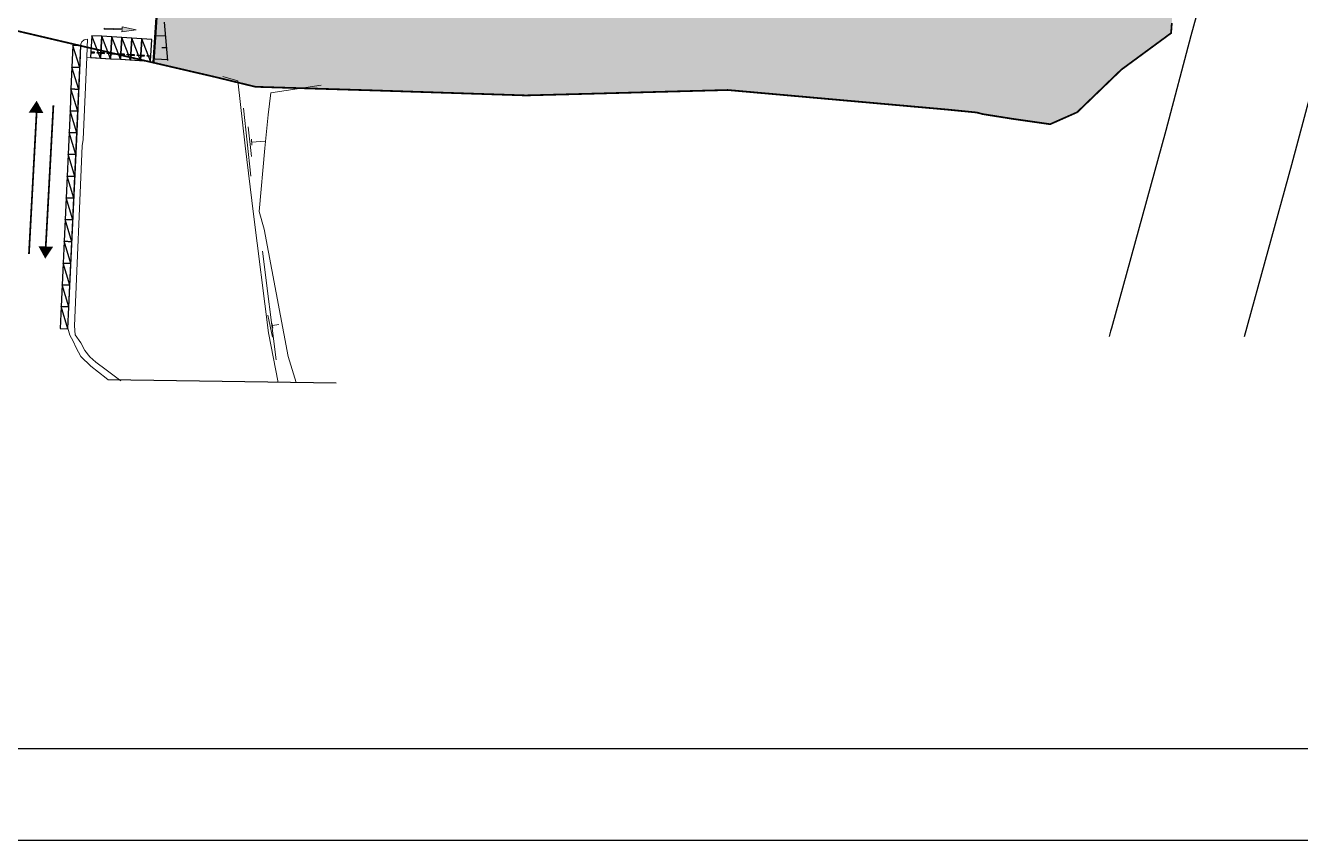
# Model space of a CAD drawing. Header units: millimetres. Extents: x 0 to 841000, y 0 to 594000.
# Drawn here: x 400542 to 693280, y 0 to 187053 of the extents above; entities that cross this region are included whole.
import ezdxf

# ---------------------------------------------------------------- set-up
doc = ezdxf.new("R2010")
doc.units = ezdxf.units.MM
doc.header["$LTSCALE"] = 1000
doc.linetypes.add('XR-SITE PLAN$0$PHANTOM-GAUN', pattern=[30, 20, -2, 2, -2, 2, -2])
doc.linetypes.add('XREF-ROOF PLAN$0$H1', pattern=[1, 0.5, -0.5])
doc.layers.get('DEFPOINTS').update_dxf_attribs({"color": 137})
for name, color, linetype in [('3', 2, 'Continuous'), ('XR-PLAN$0$주차장', 252, 'Continuous'), ('XR-SITE PLAN$0$SOL-252', 252, 'Continuous'), ('XR-SITE PLAN$0$대지경계선', 2, 'XR-SITE PLAN$0$PHANTOM-GAUN'), ('XR-SITE PLAN$0$연속주제_국토계획_교통시설', 252, 'Continuous'), ('XR-SITE PLAN$0$입면선', 252, 'Continuous'), ('일반형 주차', 5, 'Continuous')]:
    doc.layers.add(name, color=color, linetype=linetype)
doc.layers.add('XR-PL-B3F$0$ETC-차량동선', color=251, linetype='Continuous', lineweight=13)
doc.layers.add('XR-SITE PLAN$0$실측선', color=252, linetype='Continuous', lineweight=9)
pattern_1 = [(90, (-2218919, -1448416.6), (-898.0256, 898.0256), [238.125, -1557.9262]), (45, (-2218919, -1448416.6), (-898.0256, 898.0256), [238.125, -1031.875]), (135, (-2218919, -1448416.6), (-898.0256, -898.0256), [238.125, -1031.875])]

# ---------------------------------------------------------------- blocks, each defined once
blk = doc.blocks.new('평행주차')
at = {"layer": 'XR-PLAN$0$주차장'}
blk.add_line((410294, 117459), (408722, 122535), dxfattribs=at)
at = {"layer": '일반형 주차'}
blk.add_lwpolyline([(408496, 117540), (410294, 117459), (410520, 122454), (408722, 122535)], close=True, dxfattribs=at)
blk = doc.blocks.new('주차구획(개정전)')
at = {"layer": 'XR-PLAN$0$주차장'}
blk.add_line((391616, 123301), (396715, 125372), dxfattribs=at)
at = {"layer": 'XR-PLAN$0$주차장', "color": 5}
blk.add_lwpolyline([(396611, 123075), (396715, 125372), (391720, 125599), (391616, 123301)], close=True, dxfattribs=at)
at = {"layer": 'XR-PLAN$0$주차장'}
for points in [[(392870, 123344), (392720, 123351), (392754, 124100), (392903, 124094)], [(392965, 125442), (392815, 125449), (392781, 124700), (392931, 124693)]]:
    blk.add_lwpolyline(points, close=True, dxfattribs=at)

msp = doc.modelspace()

# ---------------------------------------------------------------- hatches: boundary and pattern name
at = {"layer": 'XR-PL-B3F$0$ETC-차량동선'}
msp.add_hatch(color=256, dxfattribs=at).paths.add_polyline_path([(418622, 186243), (422709, 186060), (422689, 185622), (425925, 186026), (422738, 186717), (422719, 186279), (418632, 186462)])
msp.add_hatch(color=256, dxfattribs=at).paths.add_polyline_path([(418622, 186243), (422709, 186060), (422689, 185622), (425925, 186026), (422738, 186717), (422719, 186279), (418632, 186462)])
msp.add_hatch(color=256, dxfattribs=at).paths.add_polyline_path([(418622, 186243), (422709, 186060), (422689, 185622), (425925, 186026), (422738, 186717), (422719, 186279), (418632, 186462)])
msp.add_hatch(color=256, dxfattribs=at).paths.add_polyline_path([(418622, 186243), (422709, 186060), (422689, 185622), (425925, 186026), (422738, 186717), (422719, 186279), (418632, 186462)])
msp.add_hatch(color=256, dxfattribs=at).paths.add_polyline_path([(418622, 186243), (422709, 186060), (422689, 185622), (425925, 186026), (422738, 186717), (422719, 186279), (418632, 186462)])
at = {"layer": 'XR-SITE PLAN$0$SOL-252'}
h = msp.add_hatch(dxfattribs=at)
h.set_pattern_fill('GRASS', color=256, scale=50, style=0)
h.set_pattern_definition(pattern_1)
h.paths.add_polyline_path([(660820, 208323), (660820, 208323), (645790, 190993), (620950, 213603), (613020, 205107), (591395, 209696), (560536, 216051), (432686, 219453), (429832, 178542), (444072, 175241), (453342, 172986), (462343, 172710), (481011, 172140), (515425, 171008), (531146, 171418), (549387, 171914), (561796, 172247), (612267, 167750), (618965, 167083), (620362, 166712), (627040, 165652), (635805, 164401), (642005, 167145), (652134, 176912), (663567, 185312), (663739, 187653), (663771, 191655), (663907, 200473), (664739, 208102), (665006, 210677), (661753, 220541), (659613, 226170), (658328, 229541), (654910, 238538)])
h = msp.add_hatch(dxfattribs=at)
h.set_pattern_fill('GRASS', color=256, scale=50, style=0)
h.set_pattern_definition(pattern_1)
h.paths.add_polyline_path([(660820, 208323), (660820, 208323), (645790, 190993), (620950, 213603), (613020, 205107), (591395, 209696), (560536, 216051), (432686, 219453), (429832, 178542), (444072, 175241), (453342, 172986), (462343, 172710), (481011, 172140), (515425, 171008), (531146, 171418), (549387, 171914), (561796, 172247), (612267, 167750), (618965, 167083), (620362, 166712), (627040, 165652), (635805, 164401), (642005, 167145), (652134, 176912), (663567, 185312), (663739, 187653), (663771, 191655), (663907, 200473), (664739, 208102), (665006, 210677), (661753, 220541), (659613, 226170), (658328, 229541), (654910, 238538)])
h = msp.add_hatch(dxfattribs=at)
h.set_pattern_fill('GRASS', color=256, scale=50, style=0)
h.set_pattern_definition(pattern_1)
h.paths.add_polyline_path([(660820, 208323), (660820, 208323), (645790, 190993), (620950, 213603), (613020, 205107), (591395, 209696), (560536, 216051), (432686, 219453), (429832, 178542), (444072, 175241), (453342, 172986), (462343, 172710), (481011, 172140), (515425, 171008), (531146, 171418), (549387, 171914), (561796, 172247), (612267, 167750), (618965, 167083), (620362, 166712), (627040, 165652), (635805, 164401), (642005, 167145), (652134, 176912), (663567, 185312), (663739, 187653), (663771, 191655), (663907, 200473), (664739, 208102), (665006, 210677), (661753, 220541), (659613, 226170), (658328, 229541), (654910, 238538)])

# ---------------------------------------------------------------- linework, layer by layer
at = {"layer": '3', "color": 251, "linetype": 'Continuous'}
for points in [[(403096, 169806, 0, 3375, 0), (402981, 167003, 2250, 2250, 0)], [(405079, 133535, 0, 3375, 0), (405195, 136338, 2250, 2250, 0)]]:
    msp.add_lwpolyline(points, format="xyseb", dxfattribs=at)
at = {"layer": '3', "color": 252, "linetype": 'XREF-ROOF PLAN$0$H1', "ltscale": 5, "const_width": 400}
for points in [[(403088, 167017), (401334, 134618)], [(405195, 136338), (406948, 168737)]]:
    msp.add_lwpolyline(points, dxfattribs=at)
at = {"layer": 'DEFPOINTS'}
for points in [[(841000, 0), (0, 0), (0, 594000), (841000, 594000)], [(46500, 573000), (819500, 573000), (819500, 21000), (46500, 21000)]]:
    msp.add_lwpolyline(points, close=True, dxfattribs=at)
at = {"layer": 'XR-PL-B3F$0$ETC-차량동선'}
msp.add_lwpolyline([(418632, 186462), (418622, 186243), (422709, 186060), (422689, 185622), (425925, 186026), (422738, 186717), (422719, 186279)], close=True, dxfattribs=at)
msp.add_lwpolyline([(418632, 186462), (418622, 186243), (422709, 186060), (422689, 185622), (425925, 186026), (422738, 186717), (422719, 186279)], close=True, dxfattribs=at)
at = {"layer": 'XR-SITE PLAN$0$대지경계선', "const_width": 400}
msp.add_lwpolyline([(663739, 187653), (663567, 185312), (652134, 176912), (642005, 167145), (635805, 164401), (627040, 165652), (620362, 166712), (618965, 167083), (612267, 167750), (561796, 172247), (549387, 171914), (531146, 171418), (515425, 171008), (481011, 172140), (462343, 172710), (453342, 172986), (444072, 175241), (414579, 182078), (383498, 189357)], dxfattribs=at)
at = {"layer": 'XR-SITE PLAN$0$실측선'}
for p, q in [((413185, 180235), (413250, 182795)), ((413250, 182795), (413494, 183282)), ((413494, 183282), (413983, 183769)), ((413983, 183769), (414776, 183889)), ((412308, 160949), (413185, 180235)), ((445820, 175337), (449325, 174325)), ((449325, 174325), (451005, 159450)), ((456852, 171603), (468451, 173333)), ((456231, 166524), (456852, 171603)), ((450583, 168112), (452269, 152488)), ((455464, 158914), (456231, 166524)), ((451685, 163768), (452399, 156961)), ((410300, 117590), (412308, 160949)), ((451005, 159450), (452884, 143745)), ((452399, 160981), (452528, 159619)), ((452464, 160300), (455626, 160522)), ((454184, 144371), (455464, 158914)), ((452884, 143745), (456302, 116514)), ((455325, 140294), (454184, 144371)), ((460863, 111079), (455325, 140294)), ((454947, 135228), (458075, 110299)), ((456219, 120607), (457284, 115556)), ((410685, 116005), (410300, 117590)), ((411984, 116077), (411768, 118126)), ((457112, 118751), (457319, 117583)), ((457215, 118167), (458710, 118463)), ((411458, 114623), (410685, 116005)), ((412150, 113050), (411458, 114623)), ((413228, 114243), (411984, 116077)), ((414138, 112484), (413228, 114243)), ((456302, 116514), (458516, 105120)), ((413281, 111083), (412150, 113050)), ((415308, 110988), (414138, 112484)), ((415532, 108828), (413281, 111083)), ((416664, 109822), (415308, 110988)), ((419036, 106075), (415532, 108828)), ((419069, 107990), (416664, 109822)), ((462671, 105120), (460863, 111079)), ((419527, 105711), (419036, 106075)), ((422415, 105521), (419069, 107990))]:
    msp.add_line(p, q, dxfattribs=at)
at = {"layer": 'XR-SITE PLAN$0$실측선', "ltscale": 13}
for p, q in [((414665, 182036), (414613, 179817)), ((414665, 182036), (414776, 183889)), ((414613, 179817), (413789, 160888)), ((430028, 178736), (414612, 179787)), ((413579, 159450), (411768, 118126)), ((413789, 160888), (413579, 159450))]:
    msp.add_line(p, q, dxfattribs=at)
at = {"layer": 'XR-SITE PLAN$0$연속주제_국토계획_교통시설', "color": 1, "linetype": 'Continuous', "ltscale": 3}
for points in [[(684033, 243246), (682688, 238092), (680449, 230124), (671794, 198060), (668134, 184683), (662331, 162981), (649857, 117563), (649659, 116932), (649320, 115695)], [(680456, 115695), (691287, 155134), (697094, 176849), (700744, 190192), (708474, 218830)]]:
    msp.add_lwpolyline(points, dxfattribs=at)
at = {"layer": 'XR-SITE PLAN$0$입면선'}
for p, q in [((429832, 178542), (432686, 219453)), ((433256, 179030), (432479, 187849)), ((430428, 184784), (432758, 184680)), ((431839, 182020), (432997, 181968)), ((430310, 179386), (433236, 179256)), ((471833, 104951), (419527, 105711))]:
    msp.add_line(p, q, dxfattribs=at)
at = {"layer": 'XR-SITE PLAN$0$입면선', "ltscale": 13}
msp.add_line((431095, 194846), (430028, 178736), dxfattribs=at)

# ---------------------------------------------------------------- block references
at = {"layer": '일반형 주차', "rotation": 89.03430153744289}
for p in [(534474, -214055), (534474, -214055), (534474, -214055), (536769, -214198), (536769, -214198), (536769, -214198), (539065, -214341), (539065, -214341), (539065, -214341), (541360, -214484), (541360, -214484), (541360, -214484), (543656, -214627), (543656, -214627), (543656, -214627), (545952, -214770), (545952, -214770), (545952, -214770)]:
    msp.add_blockref('주차구획(개정전)', p, dxfattribs=at)
at = {"layer": '일반형 주차'}
for p in [(2719, 59938), (2719, 59938), (2719, 59938), (2492, 54944), (2492, 54944), (2492, 54944), (2266, 49949), (2266, 49949), (2266, 49949), (2039, 44954), (2039, 44954), (2039, 44954), (1813, 39959), (1813, 39959), (1813, 39959), (1586, 34964), (1586, 34964), (1586, 34964), (1359, 29969), (1359, 29969), (1359, 29969), (1133, 24974), (1133, 24974), (1133, 24974), (906, 19979), (906, 19979), (906, 19979), (680, 14985), (680, 14985), (680, 14985), (453, 9990), (453, 9990), (453, 9990), (227, 4995), (227, 4995), (227, 4995), (0, 0), (0, 0), (0, 0)]:
    msp.add_blockref('평행주차', p, dxfattribs=at)

doc.saveas('drawing.dxf')
